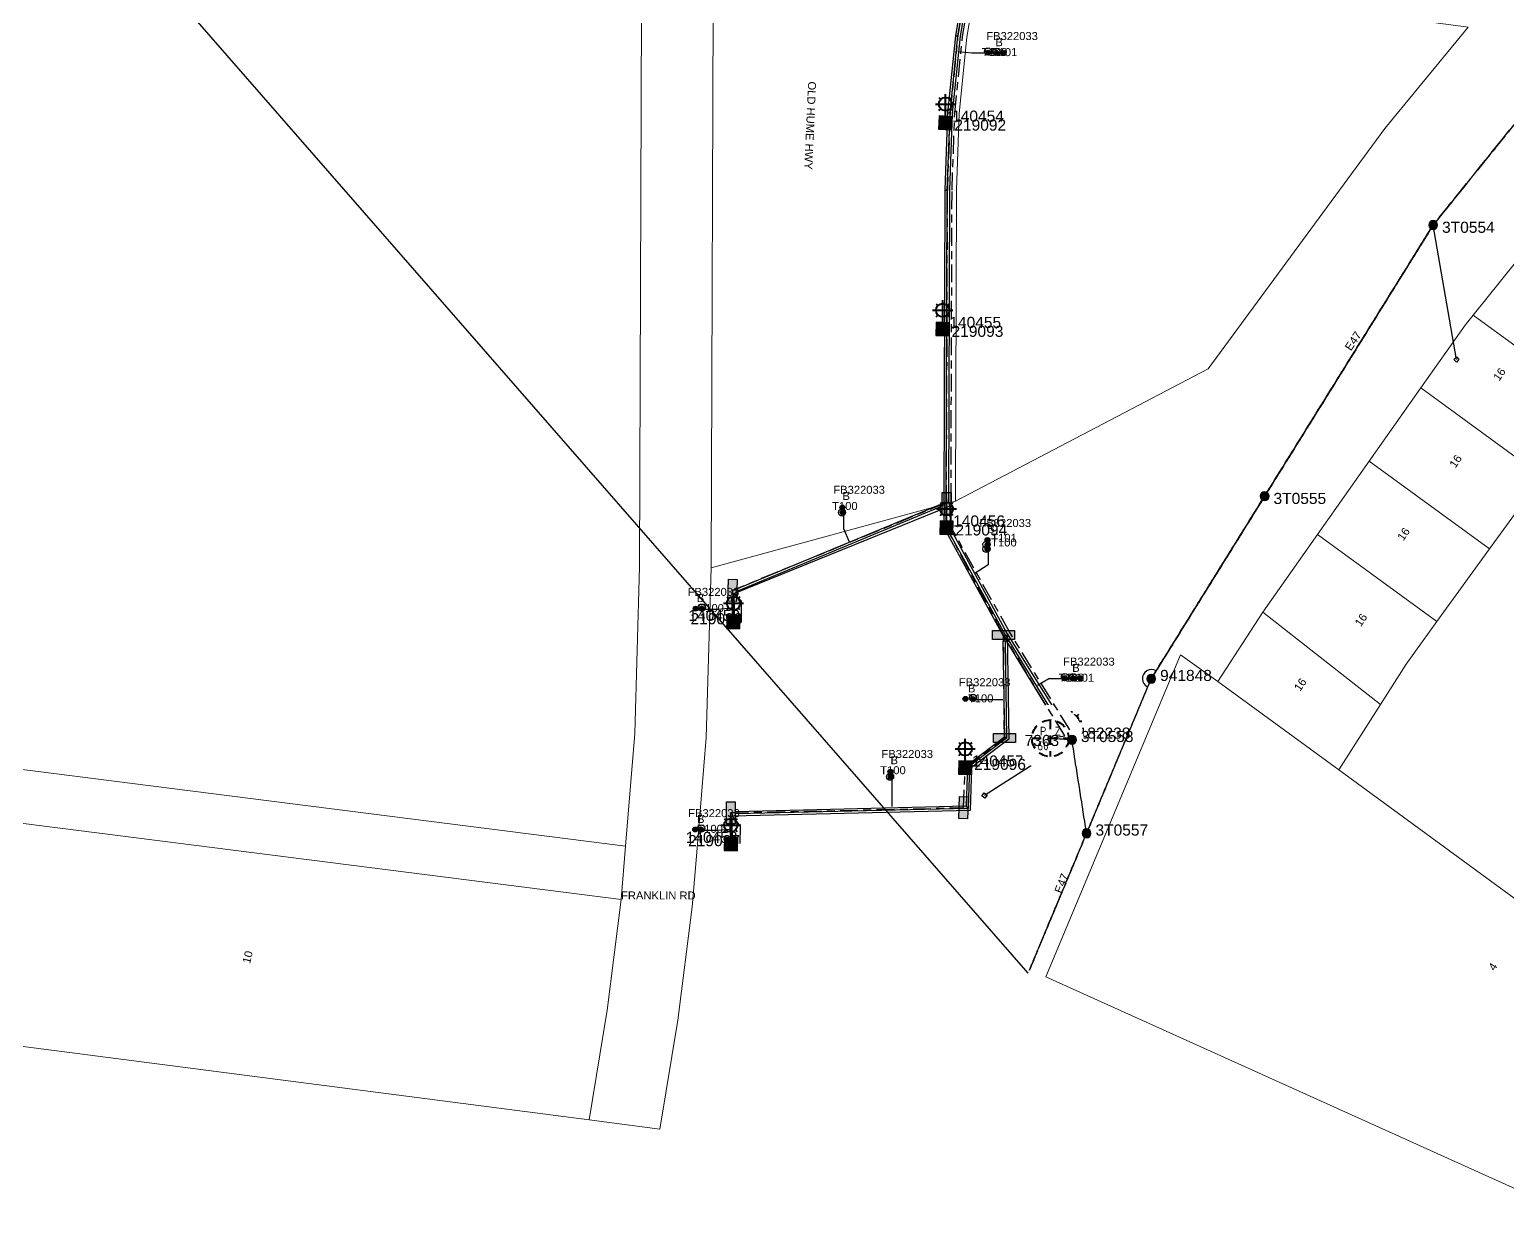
# Model space of a CAD drawing. Header units: metres. Extents: x 268894 to 271187, y 6187806 to 6189595.
# Drawn here: x 269388.3 to 269720.7, y 6188220.2 to 6188490.2 of the extents above; entities that cross this region are included whole.
import ezdxf
from ezdxf.enums import TextEntityAlignment as Align

# ---------------------------------------------------------------- set-up
doc = ezdxf.new("R2010")
doc.units = ezdxf.units.M
for name, pattern in [('Cable Exist OH', [1, 1, 0]), ('Cable Exist UG', [8.2, 4, -1.2, 1.8, -1.2]), ('Dash', [5, 3, -2])]:
    doc.linetypes.add(name, pattern=pattern)
doc.layers.get('0').update_dxf_attribs({"color": 6})
doc.layers.add('Cadastre Land Parcels_SP_EXT', color=9, linetype='Continuous', lineweight=5)
doc.layers.add('Cadastre Roads_SP_EXT', color=9, linetype='Continuous', lineweight=5)
for name, color, linetype in [('Duct_SP_EXT', 7, 'Continuous'), ('Equip_SL_EXT', 7, 'Continuous'), ('Equip_SP_SL_EXT', 7, 'Continuous'), ('Mains_HV_EXT', 7, 'Continuous'), ('Mains_LV_EXT', 7, 'Continuous'), ('Mains_SL_EXT', 7, 'Continuous'), ('Services_SP_EXT', 7, 'Continuous'), ('SupportsOH_SP_TR_HV_LV_SL_EXT', 7, 'Continuous'), ('SupportsUG_SP_LV_SL_EXT', 7, 'Continuous'), ('SupportsUG_SP_SL_EXT', 7, 'Continuous'), ('Trench_SP_EXT', 7, 'Continuous')]:
    doc.layers.add(name, color=color, linetype=linetype)
doc.styles.add('COLUMN_LABEL', font='arial.ttf')
doc.styles.add('iecARIAL', font='arial.ttf', dxfattribs={"height": 2})
doc.styles.add('IESYMBOL1', font='isocp.shx')
doc.styles.add('PIT_LABEL', font='arial.ttf')
doc.styles.add('POLE_LABEL', font='arial.ttf')
doc.styles.add('SLCP_LABEL', font='arial.ttf', dxfattribs={"height": 3.5})
doc.styles.get("Standard").update_dxf_attribs({"font": 'arial.ttf'})
doc.linetypes.add('Cable E UG', pattern='A,6,-0.5,["E",Standard,S=1.7,R=0,X=0.5,Y=-1],-2.9', length=9.4)

# ---------------------------------------------------------------- blocks, each defined once
blk = doc.blocks.new('COLUMN_EXT')
blk.add_hatch(color=256).paths.add_polyline_path([(-1.49, 1.48), (-1.49, -1.49), (1.48, -1.49), (1.48, 1.48)])
blk.add_lwpolyline([(-1.49, -1.49), (1.48, -1.49), (1.48, 1.48), (-1.49, 1.48)], close=True)
for tag, height, style, flags, p in [('STRUCTURE_PLANT_NUMBER', 0.2, 'POLE_LABEL', 9, (1.81, 0.03)), ('ASSET_NUM', 2.5, 'COLUMN_LABEL', 8, (2, 2)), ('STREET_CODE', 0.2, 'COLUMN_LABEL', 9, (1.81, -0.2))]:
    blk.add_attdef(tag, text='', height=height, dxfattribs=dict(style=style, flags=flags)).set_placement(p, align=Align.MIDDLE_LEFT)
at = {"flags": 1}
blk.add_attdef('Z', (1.81, -2.35), '', height=0.2, dxfattribs=at)
at = {"flags": 9}
for tag, p in [('COLUMN_TYPE', (1.81, -0.4)), ('OWNED_BY', (1.81, -0.6)), ('STATE', (1.81, -0.8)), ('USAGE', (1.81, -1)), ('STREETNAME', (1.81, -1.6)), ('SUBURB', (1.81, -1.8)), ('LEGEND', (1.81, -1.2)), ('LOCATION', (1.81, -1.4)), ('NOTES', (1.81, -2))]:
    blk.add_attdef(tag, text='', height=0.2, dxfattribs=at).set_placement(p, align=Align.MIDDLE_LEFT)
blk = doc.blocks.new('DUCT_EXT')
blk.add_circle((0, 0.8), 0.8)
at = {"flags": 1}
blk.add_attdef('Z', (0, 0), '', height=0.2, dxfattribs=at)
at = {"flags": 9}
for tag, p in [('DUCT_CODE', (0, 0)), ('XSECT_TYPE', (0, -0.2)), ('STATE', (0, -0.6)), ('FB_REFERENCE', (0, -0.4)), ('NOTES', (0, -0.8))]:
    blk.add_attdef(tag, text='', height=0.2, dxfattribs=at).set_placement(p, align=Align.MIDDLE_LEFT)
blk = doc.blocks.new('SL_LANTERN_EXT')
at = {"lineweight": 40}
for p, q in [((-2.25, 4.22), (2.25, 4.22)), ((-1.46, 5.68), (-1.06, 5.28)), ((0, 1.97), (0, 6.47)), ((1.46, 5.68), (1.06, 5.28)), ((-1.46, 2.76), (-1.06, 3.16)), ((0, 0), (0, 2.72)), ((1.46, 2.76), (1.06, 3.16))]:
    blk.add_line(p, q, dxfattribs=at)
blk.add_circle((0, 4.22), 1.5, dxfattribs=at)
at = {"style": 'iecARIAL', "flags": 8}
blk.add_attdef('ASSET_NUM', (1.5, 1.5), '', height=2.5, dxfattribs=at)
for tag, p, height, flags in [('OPERATING_VOLTAGE', (0.98, -1.65), 0.2, 9), ('ORIENTATION', (0.98, -1.85), 0.2, 9), ('OWNED_BY', (0.98, -2.05), 0.2, 9), ('STATE', (0.98, -2.25), 0.2, 9), ('CONSTRUCTED_VOLTAGE', (0.98, -0.65), 0.2, 9), ('CONTROL_TYPE', (0.98, -0.85), 0.2, 9), ('LANTERN_PURPOSE', (0.98, -1.05), 0.2, 9), ('LANTERN_TYPE', (0.98, -1.25), 0.2, 9), ('NO_PHASES', (0.98, -1.45), 0.2, 9), ('USAGE', (0.98, -2.45), 0.2, 9), ('CEXIST', (0.98, -2.65), 0.2, 9), ('CNEW', (0.98, -2.85), 0.2, 9), ('CNUMBER', (0.98, -3.05), 0.2, 9), ('CREMOVE', (0.98, -3.25), 0.2, 9), ('CREPLACE', (0.98, -3.45), 0.2, 9), ('LNUMBER', (2.18, -3.25), 2.5, 8), ('LKINGHEIGHT', (0.98, -3.65), 0.2, 9), ('LBRACKET', (0.98, -3.85), 0.2, 9), ('LBRACKETVOCAB', (0.98, -4.05), 0.2, 9), ('LCATEGORY', (0.98, -4.25), 0.2, 9), ('LCHARGE1', (0.98, -4.45), 0.2, 9), ('LCHARGE1PERCENT', (0.98, -4.65), 0.2, 9), ('LCHARGE2', (0.98, -4.85), 0.2, 9), ('LCHARGE2PERCENT', (0.98, -5.05), 0.2, 9), ('LCHARGE3', (0.98, -5.25), 0.2, 9), ('LCHARGE3PERCENT', (0.98, -5.45), 0.2, 9), ('LEXIST', (0.98, -5.65), 0.2, 9), ('LLAMP', (0.98, -5.85), 0.2, 9), ('LLAMPVOCAB', (0.98, -6.05), 0.2, 9), ('LMAST', (0.98, -6.25), 0.2, 9), ('LMASTVOCAB', (0.98, -6.45), 0.2, 9), ('LNEW', (0.98, -6.65), 0.2, 9), ('STREETNAME', (0.98, -9.25), 0.2, 9), ('SUBURB', (0.98, -9.45), 0.2, 1), ('LANTNUMBER', (0.98, -6.85), 0.2, 9), ('LOUTREACH', (0.98, -7.25), 0.2, 9), ('LOUTREACHVOCAB', (0.98, -7.45), 0.2, 9), ('LRATECODE', (0.98, -7.65), 0.2, 9), ('LREMOVE', (0.98, -7.85), 0.2, 9), ('LREPLACE', (0.98, -8.05), 0.2, 9), ('LTYPE', (0.98, -8.25), 0.2, 9), ('LTYPEVOCAB', (0.98, -8.45), 0.2, 9), ('LEGEND', (0.98, -8.65), 0.2, 9), ('LOCATION', (0.98, -8.85), 0.2, 9), ('NOTES', (0.98, -9.05), 0.2, 9)]:
    blk.add_attdef(tag, p, '', height=height, dxfattribs=dict(flags=flags))
blk = doc.blocks.new('CCP_EXT')
blk.add_wipeout([(0, 0.57), (0.57, 0), (0, -0.57), (-0.57, 0)])
blk.add_lwpolyline([(-0.57, 0), (0, 0.57), (0.57, 0), (0, -0.57), (-0.57, 0)])
at = {"flags": 1}
blk.add_attdef('Z', (0, 0), '', height=0.2, dxfattribs=at)
at = {"flags": 9}
for tag, p in [('CCP_TYPE', (0, 0)), ('CONSTRUCTED_VOLTAGE', (0, -0.2)), ('OPERATING_VOLTAGE', (0, -0.6)), ('ORIENTATION', (0, -0.8)), ('OWNED_BY', (0, -1)), ('STATE', (0, -1.8)), ('NO_PHASES', (0, -0.4)), ('USAGE', (0, -1.2)), ('LEGEND', (0, -1.4)), ('LIFE_SUPPORT', (0, -1.6)), ('NOTES', (0, -2))]:
    blk.add_attdef(tag, text='', height=0.2, dxfattribs=at).set_placement(p, align=Align.MIDDLE_LEFT)
blk = doc.blocks.new('POLE_EXT')
blk.add_hatch(color=256).paths.add_polyline_path([(-1, 0, 1), (1, 0, 1)])
blk.add_lwpolyline([(-1, 0, 1), (1, 0, 1)], format="xyb", close=True)
for tag, height, flags, p in [('pNumber', 2.5, 8, (-17.84, 2.07)), ('OWNED_BY', 0.2, 9, (1.35, -0.4)), ('SPECIAL_USE', 0.2, 9, (1.35, -0.8)), ('STATE', 0.2, 9, (1.35, -1)), ('cLV', 0.2, 9, (1.35, -1.4)), ('hDepth', 0.2, 9, (1.35, -1.6)), ('hDia', 0.2, 9, (1.35, -1.8)), ('cHV', 0.2, 9, (1.35, -2)), ('cLinedev', 0.2, 9, (1.35, -3.4)), ('PARENT', 0.2, 9, (1.35, -0.6)), ('USAGE', 0.2, 9, (1.35, -1.2)), ('LBRACKET', 0.2, 9, (1.35, -2.2)), ('LExisting', 0.2, 9, (1.35, -2.4)), ('LANTNUMBER', 0.2, 9, (1.35, -2.6)), ('LOther', 0.2, 9, (1.35, -2.8)), ('LRemove', 0.2, 9, (1.35, -3)), ('LEGEND', 0.2, 9, (1.35, -3.2)), ('pExisting', 0.2, 9, (1.35, -3.8)), ('pFooting', 0.2, 9, (1.35, -4.4)), ('pNew', 0.2, 9, (1.35, -4.6)), ('pRelocate', 0.2, 9, (1.35, -5)), ('pRemove', 0.2, 9, (1.35, -5.2)), ('pReplace', 0.2, 9, (1.35, -5.4)), ('pStay', 0.2, 9, (1.35, -5.6)), ('pType', 0.2, 9, (1.35, -5.8)), ('cspan', 0.2, 9, (1.35, -6)), ('STREETNAME', 0.2, 9, (1.35, -6.2)), ('SUBURB', 0.2, 9, (1.35, -6.4)), ('LOCATION', 0.2, 9, (1.35, -3.6)), ('PFNUMBER', 0.2, 9, (1.35, -4)), ('NEWPFNUMBER', 0.2, 9, (1.35, -4.2)), ('NOTES', 0.2, 9, (1.35, -6.6)), ('OPERATED_BY', 0.2, 9, (1.36, -7.01)), ('MAINTAINED_BY', 0.2, 9, (1.36, -6.81))]:
    blk.add_attdef(tag, text='', height=height, dxfattribs=dict(flags=flags)).set_placement(p, align=Align.MIDDLE_LEFT)
at = {"style": 'POLE_LABEL'}
for tag, height, flags, p in [('STRUCTURE_PLANT_NUMBER', 0.2, 9, (1.35, 0.03)), ('ASSET_NUM', 2.5, 8, (2, 2)), ('STREET_CODE', 0.2, 9, (1.35, -0.2))]:
    blk.add_attdef(tag, text='', height=height, dxfattribs=dict(at, flags=flags)).set_placement(p, align=Align.MIDDLE_LEFT)
at = {"flags": 1}
blk.add_attdef('Z', (1.35, -7.33), '', height=0.2, dxfattribs=at)
blk = doc.blocks.new('SL_STJ_EXT')
h = blk.add_hatch(color=256)
edge = h.paths.add_edge_path()
edge.add_ellipse((-0.59, 0.13), major_axis=(0.226, 0.226), ratio=1, start_angle=45, end_angle=135)
edge.add_line((-0.91, 0.13), (-0.91, -0.13))
edge.add_ellipse((-0.59, -0.13), major_axis=(0.226, 0.226), ratio=1, start_angle=135, end_angle=225)
edge.add_line((-0.59, -0.45), (0.59, -0.45))
edge.add_ellipse((0.59, -0.13), major_axis=(-0.226, 0.226), ratio=1, start_angle=135, end_angle=225)
edge.add_line((0.91, -0.13), (0.91, 0.13))
edge.add_ellipse((0.59, 0.13), major_axis=(-0.226, 0.226), ratio=1, start_angle=225, end_angle=315)
edge.add_line((0.59, 0.45), (-0.59, 0.45))
blk.add_lwpolyline([(-0.91, 0.13), (-0.91, -0.13, 0.414214), (-0.59, -0.45), (0.59, -0.45, 0.414214), (0.91, -0.13), (0.91, 0.13, 0.414214), (0.59, 0.45), (-0.59, 0.45, 0.414214)], format="xyb", close=True)
at = {"flags": 1}
blk.add_attdef('Z', (0, 0), '', height=0.2, dxfattribs=at)
at = {"flags": 9}
for tag, p in [('ORIENTATION', (0, 0)), ('USAGE', (0, -0.2)), ('LEGEND', (0, -0.4)), ('NOTES', (0, -0.6))]:
    blk.add_attdef(tag, text='', height=0.2, dxfattribs=at).set_placement(p, align=Align.MIDDLE_LEFT)
blk = doc.blocks.new('CABLE_LARGE_EXT')
h = blk.add_hatch(color=256)
edge = h.paths.add_edge_path()
edge.add_arc((0, 0.55), 0.55, 0, 360)
blk.add_circle((0, 0.55), 0.55)
at = {"flags": 1}
blk.add_attdef('Z', (0, 0), '', height=0.2, dxfattribs=at)
at = {"flags": 9}
for tag, p in [('COND_CODE', (0, 0)), ('STATE', (0, -0.4)), ('XSECT_SIZE', (0, -0.6)), ('FB_REFERENCE', (0, -0.2)), ('NOTES', (0, -0.8))]:
    blk.add_attdef(tag, text='', height=0.2, dxfattribs=at).set_placement(p, align=Align.MIDDLE_LEFT)
blk = doc.blocks.new('PIT_EXT')
blk.add_hatch(color=256).paths.add_polyline_path([(-2.47, 0.99), (2.47, 0.99), (2.47, -0.99), (-2.47, -0.99)])
at = {"lineweight": -3}
blk.add_lwpolyline([(-2.47, 0.99), (2.47, 0.99), (2.47, -0.99), (-2.47, -0.99)], close=True, dxfattribs=at)
at = {"flags": 1}
blk.add_attdef('Z', (0, 0), '', height=0.2, dxfattribs=at)
at = {"style": 'PIT_LABEL'}
for tag, height, flags, p in [('ASSET_NUM', 2.5, 8, (2, 2)), ('STREET_CODE', 0.2, 9, (0, -0.2))]:
    blk.add_attdef(tag, text='', height=height, dxfattribs=dict(at, flags=flags)).set_placement(p, align=Align.MIDDLE_LEFT)
at = {"flags": 9}
for tag, p in [('OWNED_BY', (0, -0.4)), ('STATE', (0, -0.6)), ('SUPPORT_TYPE', (0, -0.8)), ('USAGE', (0, -1)), ('LOCATION', (0, -1.2)), ('NOTES', (0, -1.4))]:
    blk.add_attdef(tag, text='', height=0.2, dxfattribs=at).set_placement(p, align=Align.MIDDLE_LEFT)
blk = doc.blocks.new('SLCP_ZELL_EXT')
blk.add_wipeout([(-0.24, 7.5), (-0.71, 7.47), (-1.17, 7.41), (-1.64, 7.32), (-2.09, 7.21), (-2.54, 7.06), (-2.98, 6.89), (-3.41, 6.69), (-3.82, 6.46), (-4.22, 6.21), (-4.6, 5.93), (-4.96, 5.63), (-5.31, 5.31), (-5.63, 4.96), (-5.93, 4.6), (-6.21, 4.22), (-6.46, 3.82), (-6.69, 3.41), (-6.89, 2.98), (-7.06, 2.54), (-7.21, 2.09), (-7.32, 1.64), (-7.41, 1.17), (-7.47, 0.71), (-7.5, 0.24), (-7.5, -0.24), (-7.47, -0.71), (-7.41, -1.17), (-7.32, -1.64), (-7.21, -2.09), (-7.06, -2.54), (-6.89, -2.98), (-6.69, -3.41), (-6.46, -3.82), (-6.21, -4.22), (-5.93, -4.6), (-5.63, -4.96), (-5.31, -5.31), (-4.96, -5.63), (-4.6, -5.93), (-4.22, -6.21), (-3.82, -6.46), (-3.41, -6.69), (-2.98, -6.89), (-2.54, -7.06), (-2.09, -7.21), (-1.64, -7.32), (-1.17, -7.41), (-0.71, -7.47), (-0.24, -7.5), (0.24, -7.5), (0.71, -7.47), (1.17, -7.41), (1.64, -7.32), (2.09, -7.21), (2.54, -7.06), (2.98, -6.89), (3.41, -6.69), (3.82, -6.46), (4.22, -6.21), (4.6, -5.93), (4.96, -5.63), (5.31, -5.31), (5.63, -4.96), (5.93, -4.6), (6.21, -4.22), (6.46, -3.82), (6.69, -3.41), (6.89, -2.98), (7.06, -2.54), (7.21, -2.09), (7.32, -1.64), (7.41, -1.17), (7.47, -0.71), (7.5, -0.24), (7.5, 0.24), (7.47, 0.71), (7.41, 1.17), (7.32, 1.64), (7.21, 2.09), (7.06, 2.54), (6.89, 2.98), (6.69, 3.41), (6.46, 3.82), (6.21, 4.22), (5.93, 4.6), (5.63, 4.96), (5.31, 5.31), (4.96, 5.63), (4.6, 5.93), (4.22, 6.21), (3.82, 6.46), (3.41, 6.69), (2.98, 6.89), (2.54, 7.06), (2.09, 7.21), (1.64, 7.32), (1.17, 7.41), (0.71, 7.47), (0.24, 7.5)])
at = {"linetype": 'Dash', "lineweight": 40, "ltscale": 0.7}
for p, q in [((0, 4.11), (0, -4.11)), ((-4.11, 0), (4.11, 0))]:
    blk.add_line(p, q, dxfattribs=at)
blk.add_circle((0, 0), 4.11, dxfattribs=at)
at = {"lineweight": 40, "style": 'IESYMBOL1'}
for s, p in [('P', (-1.6, 0)), ('Z', (1.7, 0)), ('60', (-1.61, -3.31))]:
    blk.add_text(s, height=2, dxfattribs=at).set_placement(p, align=Align.BOTTOM_CENTER)
at = {"flags": 1}
blk.add_attdef('Z', (0, 0), '', height=0.2, dxfattribs=at)
at = {"style": 'SLCP_LABEL'}
for tag, height, flags, p in [('ASSET_NUM', 2.5, 8, (2, 2)), ('STREET_CODE', 0.2, 9, (0, -0.2))]:
    blk.add_attdef(tag, text='', height=height, dxfattribs=dict(at, flags=flags)).set_placement(p, align=Align.MIDDLE_LEFT)
at = {"flags": 9}
for tag, p in [('CONSTRUCTED_VOLTAGE', (0, -0.4)), ('CONTROL_TYPE', (0, -0.6)), ('OPERATING_VOLTAGE', (0, -1)), ('ORIENTATION', (0, -1.2)), ('OWNED_BY', (0, -1.4)), ('STATE', (0, -2)), ('NO_PHASES', (0, -0.8)), ('USAGE', (0, -1.6)), ('LOCATION', (0, -1.8)), ('NOTES', (0, -2.2))]:
    blk.add_attdef(tag, text='', height=0.2, dxfattribs=at).set_placement(p, align=Align.MIDDLE_LEFT)

msp = doc.modelspace()

# ---------------------------------------------------------------- linework, layer by layer
at = {"layer": 'Cadastre Land Parcels_SP_EXT', "linetype": 'Continuous'}
for points in [[(269524.43, 6188331.97), (269525.54, 6188369.43), (269526.01, 6188515.73), (269286.7, 6188547.93), (269156.93, 6188499.79), (269083.8, 6188474.03), (269069.9, 6188364.06), (269522.35, 6188306.59), (269524.43, 6188331.97)], [(269653.37, 6188413.94), (269693.13, 6188467.99), (269711.88, 6188490.73), (269602.01, 6188505.51), (269599.15, 6188488.49), (269597.41, 6188471.32), (269596.79, 6188454.07), (269596.57, 6188384.2), (269653.37, 6188413.94)], [(269752.17, 6188422.36), (269725.62, 6188441.67), (269712.97, 6188425.97), (269740.35, 6188406.05), (269752.17, 6188422.36)], [(269740.35, 6188406.05), (269712.97, 6188425.97), (269711.18, 6188423.75), (269701.22, 6188409.62), (269728.52, 6188389.74), (269740.35, 6188406.05)], [(269728.52, 6188389.74), (269701.22, 6188409.62), (269689.63, 6188393.17), (269716.69, 6188373.43), (269728.52, 6188389.74)], [(269716.69, 6188373.43), (269689.63, 6188393.17), (269678.03, 6188376.71), (269704.87, 6188357.12), (269716.69, 6188373.43)], [(269697.9, 6188347.52), (269704.87, 6188357.12), (269678.03, 6188376.71), (269665.73, 6188359.25), (269692.13, 6188338.43), (269697.9, 6188347.52)], [(269069.9, 6188364.06), (269067.84, 6188347.79), (269058.09, 6188270.65), (269330.4, 6188235.66), (269323.77, 6188269.77), (269311.96, 6188321.21), (269521.36, 6188294.62), (269522.35, 6188306.59), (269069.9, 6188364.06)], [(269692.13, 6188338.43), (269665.73, 6188359.25), (269655.61, 6188343.64), (269682.81, 6188323.75), (269692.13, 6188338.43)], [(269812.66, 6188228.79), (269808.06, 6188232.12), (269682.81, 6188323.75), (269655.61, 6188343.64), (269647.18, 6188349.65), (269616.89, 6188277.22), (269801.43, 6188193.94), (269812.66, 6188228.79)], [(269518.22, 6188269.77), (269521.36, 6188294.62), (269311.96, 6188321.21), (269323.77, 6188269.77), (269514.21, 6188245.06), (269518.22, 6188269.77)]]:
    msp.add_lwpolyline(points, close=True, dxfattribs=at)
msp.add_lwpolyline([(269728.52, 6188389.74), (269716.69, 6188373.43), (269704.87, 6188357.12), (269697.9, 6188347.52), (269692.13, 6188338.43), (269682.81, 6188323.75), (269808.06, 6188232.12)], dxfattribs=at)
at = {"layer": 'Cadastre Roads_SP_EXT', "linetype": 'Continuous'}
msp.add_lwpolyline([(269521.36, 6188294.62), (269518.22, 6188269.77), (269514.21, 6188245.06), (269530.09, 6188242.99), (269534.16, 6188267.47), (269537.38, 6188292.95), (269538.4, 6188305.27), (269540.52, 6188331.07), (269541.64, 6188369.16), (269542.12, 6188515.68), (269542.35, 6188589.01), (269544.18, 6188642.28), (269547.14, 6188728.74), (269491.94, 6188736.58), (269458.46, 6188611.65), (269526.21, 6188578.92), (269526.01, 6188515.73), (269525.54, 6188369.43), (269524.43, 6188331.97), (269522.35, 6188306.59), (269521.36, 6188294.62)], close=True, dxfattribs=at)
at = {"layer": 'Duct_SP_EXT'}
for p, q in [((269596.63, 6188488.82), (269599.52, 6188506.06)), ((269597.11, 6188488.76), (269599.99, 6188505.95)), ((269594.88, 6188471.49), (269596.63, 6188488.82)), ((269595.36, 6188471.46), (269597.11, 6188488.76)), ((269596.63, 6188488.82), (269596.87, 6188488.79)), ((269597.11, 6188488.76), (269596.87, 6188488.79)), ((269594.25, 6188454.12), (269594.88, 6188471.49)), ((269594.73, 6188454.11), (269595.36, 6188471.46)), ((269594.88, 6188471.49), (269595.12, 6188471.47)), ((269595.36, 6188471.46), (269595.12, 6188471.47)), ((269594.03, 6188383.64), (269594.25, 6188454.12)), ((269594.25, 6188454.12), (269594.49, 6188454.11)), ((269594.73, 6188454.11), (269594.49, 6188454.11)), ((269594.51, 6188383.64), (269594.73, 6188454.11)), ((269593.57, 6188383.6), (269547.34, 6188364.36)), ((269593.76, 6188383.15), (269547.53, 6188363.91)), ((269593.57, 6188383.6), (269593.66, 6188383.37)), ((269593.76, 6188383.15), (269593.66, 6188383.37)), ((269594.03, 6188383.65), (269593.96, 6188378.22)), ((269594.03, 6188383.65), (269594.27, 6188383.64)), ((269594.03, 6188383.64), (269594.27, 6188383.64)), ((269594.51, 6188383.64), (269594.27, 6188383.64)), ((269594.51, 6188383.64), (269594.27, 6188383.64)), ((269594.51, 6188383.64), (269594.44, 6188378.34)), ((269593.96, 6188378.22), (269594.2, 6188378.28)), ((269593.96, 6188378.22), (269607.32, 6188353.86)), ((269594.44, 6188378.34), (269594.2, 6188378.28)), ((269594.44, 6188378.34), (269607.74, 6188354.1)), ((269547.34, 6188364.36), (269547.43, 6188364.14)), ((269546.23, 6188362.61), (269546.47, 6188362.62)), ((269546.23, 6188362.61), (269546.4, 6188356.98)), ((269546.71, 6188362.63), (269546.47, 6188362.62)), ((269546.71, 6188362.63), (269546.88, 6188357)), ((269547.53, 6188363.91), (269547.43, 6188364.14)), ((269546.4, 6188356.98), (269546.64, 6188356.99)), ((269546.88, 6188357), (269546.64, 6188356.99)), ((269607.23, 6188352.72), (269607.47, 6188352.73)), ((269607.23, 6188352.72), (269607.56, 6188331.15)), ((269607.32, 6188353.86), (269607.53, 6188353.98)), ((269607.32, 6188353.86), (269620.8, 6188331.8)), ((269607.71, 6188352.73), (269607.47, 6188352.73)), ((269607.74, 6188354.1), (269607.53, 6188353.98)), ((269607.71, 6188352.73), (269608.05, 6188330.91)), ((269607.74, 6188354.1), (269621.21, 6188332.05)), ((269607.56, 6188331.15), (269599.24, 6188324.81)), ((269608.05, 6188330.91), (269599.71, 6188324.56)), ((269607.56, 6188331.15), (269607.81, 6188331.03)), ((269608.05, 6188330.91), (269607.81, 6188331.03)), ((269620.8, 6188331.8), (269621, 6188331.92)), ((269621.21, 6188332.05), (269621, 6188331.92)), ((269599.24, 6188324.81), (269598.94, 6188315.57)), ((269599.24, 6188324.81), (269599.48, 6188324.68)), ((269599.71, 6188324.56), (269599.4, 6188315.1)), ((269599.71, 6188324.56), (269599.48, 6188324.68)), ((269598.94, 6188315.57), (269547.13, 6188314.34)), ((269547.13, 6188314.34), (269547.14, 6188314.1)), ((269599.4, 6188315.1), (269547.14, 6188313.86)), ((269598.94, 6188315.57), (269599.17, 6188315.34)), ((269599.4, 6188315.1), (269599.17, 6188315.34)), ((269545.81, 6188312.82), (269546.05, 6188312.82)), ((269545.81, 6188312.82), (269545.87, 6188307.09)), ((269546.29, 6188312.83), (269546.05, 6188312.82)), ((269546.29, 6188312.83), (269546.35, 6188307.1)), ((269547.14, 6188313.86), (269547.14, 6188314.1)), ((269545.87, 6188307.09), (269546.11, 6188307.09)), ((269546.35, 6188307.1), (269546.11, 6188307.09))]:
    msp.add_line(p, q, dxfattribs=at)
for points in [[(269603.34, 6188484.87), (269600.31, 6188484.87), (269597.2, 6188485.17)], [(269571.42, 6188381.06), (269571.42, 6188378.02), (269572.69, 6188375.04)], [(269603.92, 6188372.87), (269603.92, 6188369.83), (269600.79, 6188367.85)], [(269540.19, 6188359.91), (269543.18, 6188359.91), (269546.12, 6188360.21)], [(269620.62, 6188344.23), (269617.59, 6188344.23), (269615.04, 6188342.71)], [(269601.19, 6188339.61), (269604.17, 6188339.61), (269607.19, 6188339.58)], [(269582.24, 6188321.67), (269582.24, 6188318.63), (269582.25, 6188315.5)], [(269540.06, 6188310.24), (269543.05, 6188310.24), (269545.72, 6188310.45)]]:
    msp.add_lwpolyline(points, dxfattribs=at)
at = {"layer": 'Mains_HV_EXT', "linetype": 'Cable E UG'}
for points in [[(269595.33, 6188383.03), (269546.85, 6188363.45), (269548.37, 6188361.8), (269548.34, 6188356.99)], [(269595.33, 6188383.03), (269595.36, 6188378.07), (269608.2, 6188354.38)], [(269608.2, 6188354.38), (269621.59, 6188332.89)]]:
    msp.add_lwpolyline(points, dxfattribs=at)
at = {"layer": 'Mains_HV_EXT', "linetype": 'Continuous'}
msp.add_lwpolyline([(269641.68, 6188346, 1.067334), (269639.79, 6188342.45)], format="xyb", dxfattribs=at)
at = {"layer": 'Mains_LV_EXT', "linetype": 'Cable Exist OH'}
for points in [[(269704.01, 6188446.25), (269737.35, 6188487.63)], [(269613.2, 6188278.76), (269626.05, 6188309.49)]]:
    msp.add_lwpolyline(points, dxfattribs=at)
at = {"layer": 'Mains_SL_EXT', "linetype": 'Cable Exist UG'}
for points in [[(269594.31, 6188469.23), (269595.39, 6188470.64), (269595.39, 6188470.64), (269595.42, 6188471.45), (269597.13, 6188488.41), (269600.05, 6188505.94), (269601.73, 6188512.01), (269601.15, 6188513.68)], [(269593.69, 6188422.86), (269594.7, 6188424.27), (269594.7, 6188424.27), (269594.77, 6188452.98), (269595.29, 6188467.87), (269594.31, 6188469.23)], [(269594.53, 6188383.8), (269594.69, 6188421.47), (269593.69, 6188422.86)], [(269594.53, 6188383.8), (269546.43, 6188364.11), (269546.64, 6188356.99)], [(269594.55, 6188378.21), (269594.53, 6188383.8)], [(269607.39, 6188354.09), (269594.55, 6188378.21)], [(269598.77, 6188324.26), (269607.59, 6188330.93), (269607.39, 6188354.09)], [(269546.08, 6188307.1), (269546.04, 6188314.1), (269598.39, 6188315.27), (269598.77, 6188324.26)]]:
    msp.add_lwpolyline(points, dxfattribs=at)
at = {"layer": 'Trench_SP_EXT', "linetype": 'Cable Exist UG'}
for points in [[(269593.62, 6188383.4), (269594.57, 6188383.77)], [(269547.45, 6188364.18), (269546.43, 6188364.11), (269546.47, 6188362.62)], [(269607.42, 6188352.67), (269607.42, 6188353.85)], [(269547.22, 6188314.15), (269546.04, 6188314.1), (269546.05, 6188312.82)]]:
    msp.add_lwpolyline(points, dxfattribs=at)
msp.add_lwpolyline([(269620.96, 6188331.92, 0.187728), (269622.46, 6188330.7)], format="xyb", dxfattribs=at)

# ---------------------------------------------------------------- block references
at = {"layer": 'Duct_SP_EXT'}
for name, p in [('DUCT_EXT', (269603.89, 6188484.46)), ('CABLE_LARGE_EXT', (269603.89, 6188484.46)), ('DUCT_EXT', (269605.77, 6188484.42)), ('CABLE_LARGE_EXT', (269605.77, 6188484.42)), ('CABLE_LARGE_EXT', (269607.3, 6188484.45)), ('DUCT_EXT', (269539.52, 6188359.45)), ('CABLE_LARGE_EXT', (269538.12, 6188359.46)), ('CABLE_LARGE_EXT', (269539.52, 6188359.45)), ('DUCT_EXT', (269621.18, 6188343.81)), ('CABLE_LARGE_EXT', (269621.18, 6188343.81)), ('DUCT_EXT', (269623.05, 6188343.78)), ('CABLE_LARGE_EXT', (269623.05, 6188343.78)), ('CABLE_LARGE_EXT', (269624.59, 6188343.81)), ('CABLE_LARGE_EXT', (269598.81, 6188339.19)), ('DUCT_EXT', (269600.52, 6188339.15)), ('CABLE_LARGE_EXT', (269600.52, 6188339.15)), ('DUCT_EXT', (269539.39, 6188309.78)), ('CABLE_LARGE_EXT', (269538.04, 6188309.81)), ('CABLE_LARGE_EXT', (269539.39, 6188309.78))]:
    msp.add_blockref(name, p, dxfattribs=at)
at = {"layer": 'Duct_SP_EXT', "rotation": 90}
for name, p in [('DUCT_EXT', (269571.85, 6188381.61)), ('CABLE_LARGE_EXT', (269571.67, 6188382.77)), ('CABLE_LARGE_EXT', (269571.73, 6188381.61)), ('DUCT_EXT', (269604.34, 6188373.42)), ('DUCT_EXT', (269604.36, 6188374.42)), ('CABLE_LARGE_EXT', (269604.33, 6188375.43)), ('CABLE_LARGE_EXT', (269604.36, 6188374.42)), ('CABLE_LARGE_EXT', (269604.34, 6188373.42)), ('DUCT_EXT', (269582.66, 6188322.22)), ('CABLE_LARGE_EXT', (269582.49, 6188323.37)), ('CABLE_LARGE_EXT', (269582.55, 6188322.22))]:
    msp.add_blockref(name, p, dxfattribs=at)
at = {"layer": 'Equip_SL_EXT'}
msp.add_blockref('SL_STJ_EXT', (269622.29, 6188332.74), dxfattribs=at)
at = {"layer": 'Equip_SP_SL_EXT'}
ref = msp.add_blockref('SL_LANTERN_EXT', (269594.31, 6188469.23), dxfattribs=at)
ref.add_attrib('ASSET_NUM', '140454', dxfattribs={"layer": '0', "height": 2.5, "style": 'iecARIAL'}).set_placement((269595.81, 6188470.73), align=Align.MIDDLE_LEFT)
ref = msp.add_blockref('SL_LANTERN_EXT', (269593.69, 6188422.86), dxfattribs=at)
ref.add_attrib('ASSET_NUM', '140455', dxfattribs={"layer": '0', "height": 2.5, "style": 'iecARIAL'}).set_placement((269595.19, 6188424.36), align=Align.MIDDLE_LEFT)
ref = msp.add_blockref('SL_LANTERN_EXT', (269594.55, 6188378.21), dxfattribs=at)
ref.add_attrib('ASSET_NUM', '140456', dxfattribs={"layer": '0', "height": 2.5, "style": 'iecARIAL'}).set_placement((269596.05, 6188379.71), align=Align.MIDDLE_LEFT)
ref = msp.add_blockref('SL_LANTERN_EXT', (269546.64, 6188356.99), dxfattribs=at)
ref.add_attrib('ASSET_NUM', '140459', dxfattribs={"layer": '0', "height": 2.5, "style": 'iecARIAL'}).set_placement((269548.14, 6188358.49), align=Align.MIDDLE_RIGHT)
ref = msp.add_blockref('SL_LANTERN_EXT', (269622.77, 6188330.52), dxfattribs=at)
ref.add_attrib('ASSET_NUM', '182238', dxfattribs={"layer": '0', "height": 2.5, "style": 'iecARIAL'}).set_placement((269624.27, 6188332.02), align=Align.MIDDLE_LEFT)
ref = msp.add_blockref('SL_LANTERN_EXT', (269598.77, 6188324.26), dxfattribs=at)
ref.add_attrib('ASSET_NUM', '140457', dxfattribs={"layer": '0', "height": 2.5, "style": 'iecARIAL'}).set_placement((269600.27, 6188325.76), align=Align.MIDDLE_LEFT)
ref = msp.add_blockref('SL_LANTERN_EXT', (269546.04, 6188307.09), dxfattribs=at)
ref.add_attrib('ASSET_NUM', '140458', dxfattribs={"layer": '0', "height": 2.5, "style": 'iecARIAL'}).set_placement((269547.54, 6188308.59), align=Align.MIDDLE_RIGHT)
at = {"layer": 'Services_SP_EXT', "rotation": 187.3555386600442}
msp.add_blockref('CCP_EXT', (269603.1, 6188318), dxfattribs=at)
at = {"layer": 'SupportsOH_SP_TR_HV_LV_SL_EXT'}
ref = msp.add_blockref('POLE_EXT', (269704.01, 6188446.25), dxfattribs=at)
ref.add_attrib('ASSET_NUM', '3T0554', dxfattribs={"layer": '0', "height": 2.5, "style": 'POLE_LABEL'}).set_placement((269706.01, 6188447), align=Align.TOP_LEFT)
ref = msp.add_blockref('POLE_EXT', (269666.1, 6188385.29), dxfattribs=at)
ref.add_attrib('ASSET_NUM', '3T0555', dxfattribs={"layer": '0', "height": 2.5, "style": 'POLE_LABEL'}).set_placement((269668.1, 6188386.04), align=Align.TOP_LEFT)
ref = msp.add_blockref('POLE_EXT', (269640.59, 6188344.24), dxfattribs=at)
ref.add_attrib('ASSET_NUM', '941848', dxfattribs={"layer": '0', "height": 2.5, "style": 'POLE_LABEL'}).set_placement((269642.59, 6188344.99), align=Align.MIDDLE_LEFT)
ref = msp.add_blockref('POLE_EXT', (269626.05, 6188309.49), dxfattribs=at)
ref.add_attrib('ASSET_NUM', '3T0557', dxfattribs={"layer": '0', "height": 2.5, "style": 'POLE_LABEL'}).set_placement((269628.06, 6188310.24), align=Align.MIDDLE_LEFT)
at = {"layer": 'SupportsUG_SP_LV_SL_EXT'}
ref = msp.add_blockref('COLUMN_EXT', (269594.31, 6188469.23), dxfattribs=dict(at, rotation=86.34574011753779))
ref.add_attrib('ASSET_NUM', '219092', dxfattribs={"layer": '0', "height": 2.5, "style": 'COLUMN_LABEL'}).set_placement((269596.31, 6188469.98), align=Align.TOP_LEFT)
ref = msp.add_blockref('COLUMN_EXT', (269593.69, 6188422.86), dxfattribs=dict(at, rotation=88.43958255632302))
ref.add_attrib('ASSET_NUM', '219093', dxfattribs={"layer": '0', "height": 2.5, "style": 'COLUMN_LABEL'}).set_placement((269595.69, 6188423.61), align=Align.TOP_LEFT)
ref = msp.add_blockref('COLUMN_EXT', (269594.55, 6188378.21), dxfattribs=dict(at, rotation=88.43958255632302))
ref.add_attrib('ASSET_NUM', '219094', dxfattribs={"layer": '0', "height": 2.5, "style": 'COLUMN_LABEL'}).set_placement((269596.55, 6188378.96), align=Align.TOP_LEFT)
ref = msp.add_blockref('COLUMN_EXT', (269546.64, 6188356.99), dxfattribs=dict(at, rotation=268.324165374422))
ref.add_attrib('ASSET_NUM', '219098', dxfattribs={"layer": '0', "height": 2.5, "style": 'COLUMN_LABEL'}).set_placement((269548.64, 6188357.74), align=Align.MIDDLE_RIGHT)
ref = msp.add_blockref('COLUMN_EXT', (269598.77, 6188324.26), dxfattribs=dict(at, rotation=88.4395825600312))
ref.add_attrib('ASSET_NUM', '219096', dxfattribs={"layer": '0', "height": 2.5, "style": 'COLUMN_LABEL'}).set_placement((269600.77, 6188325.01), align=Align.MIDDLE_LEFT)
ref = msp.add_blockref('COLUMN_EXT', (269546.08, 6188307.1), dxfattribs=dict(at, rotation=268.3241653898334))
ref.add_attrib('ASSET_NUM', '219097', dxfattribs={"layer": '0', "height": 2.5, "style": 'COLUMN_LABEL'}).set_placement((269548.08, 6188307.85), align=Align.MIDDLE_RIGHT)
at = {"layer": 'SupportsUG_SP_SL_EXT'}
for p, rotation in [((269594.56, 6188383.68), 89.67203823724057), ((269546.43, 6188364.11), 88.49256422718732), ((269598.39, 6188315.27), 87.67238457675731), ((269546.04, 6188314.1), 270.3179557759274)]:
    msp.add_blockref('PIT_EXT', p, dxfattribs=dict(at, rotation=rotation))
for p in [(269607.39, 6188354.09), (269607.59, 6188330.93)]:
    msp.add_blockref('PIT_EXT', p, dxfattribs=at)

# ---------------------------------------------------------------- texts
at = {"layer": 'Cadastre Land Parcels_SP_EXT'}
for s, rotation, p in [('16', 55.6206, (269718.85, 6188411.03)), ('16', 56.0012, (269709.02, 6188391.49)), ('16', 55.6048, (269697.3, 6188375.11)), ('16', 55.7726, (269687.73, 6188355.81)), ('16', 55.7018, (269674.07, 6188341.27)), ('10', 76.0378, (269437.9, 6188280.09)), ('4', 57.2698, (269717.81, 6188278.44))]:
    msp.add_text(s, height=1.8, rotation=rotation, dxfattribs=at).set_placement(p)
at = {"layer": 'Cadastre Roads_SP_EXT'}
msp.add_text('OLD HUME HWY', height=1.8, rotation=267.4682, dxfattribs=at).set_placement((269563.44, 6188478.56))
msp.add_text('FRANKLIN RD', height=1.8, dxfattribs=at).set_placement((269521.36, 6188294.62))
at = {"layer": 'Duct_SP_EXT'}
for s, p in [('FB322033', (269603.5, 6188487.84)), ('B', (269605.54, 6188486.45)), ('T100', (269602.5, 6188484.25)), ('T101', (269604.74, 6188484.22)), ('FB322033', (269569.1, 6188385.83)), ('B', (269571.15, 6188384.43)), ('T100', (269568.83, 6188382.19)), ('FB322033', (269601.97, 6188378.36)), ('B', (269603.75, 6188377.07)), ('T100', (269604.6, 6188373.99)), ('T101', (269604.62, 6188375.03)), ('FB322033', (269536.33, 6188362.88)), ('B', (269538.38, 6188361.48)), ('T100', (269538.75, 6188359.25)), ('FB322033', (269620.78, 6188347.2)), ('B', (269622.83, 6188345.8)), ('FB322033', (269597.33, 6188342.57)), ('T100', (269619.78, 6188343.6)), ('T101', (269622.02, 6188343.58)), ('B', (269599.38, 6188341.17)), ('T100', (269599.38, 6188338.94)), ('FB322033', (269579.92, 6188326.44)), ('T100', (269579.65, 6188322.79)), ('B', (269581.97, 6188325.04)), ('FB322033', (269536.45, 6188313.13)), ('T100', (269538.52, 6188309.61)), ('B', (269538.45, 6188311.81))]:
    msp.add_text(s, height=1.8, dxfattribs=at).set_placement(p)
at = {"layer": 'Mains_LV_EXT'}
for rotation, p in [(55.9837, (269685.5, 6188417.83)), (68.2546, (269620.42, 6188295.84))]:
    msp.add_text('E47', height=1.8, rotation=rotation, dxfattribs=at).set_placement(p)

# ---------------------------------------------------------------- next in the draw order: linework, layer by layer
at = {"layer": 'Mains_HV_EXT', "linetype": 'Cable E UG'}
msp.add_lwpolyline([(269608.2, 6188354.38), (269608.56, 6188330.66), (269600.21, 6188324.3), (269599.89, 6188314.61), (269546.32, 6188313.34), (269548.15, 6188311.11), (269548.07, 6188307.22)], dxfattribs=at)
at = {"layer": 'Services_SP_EXT'}
for points in [[(269279.76, 6188659.54), (269612.82, 6188278.06)], [(269622.77, 6188330.52), (269603.1, 6188318)]]:
    msp.add_lwpolyline(points, dxfattribs=at)

# ---------------------------------------------------------------- next in the draw order: block references
msp.add_blockref('CCP_EXT', (269709.24, 6188416.03), dxfattribs=at)

# ---------------------------------------------------------------- next in the draw order: linework, layer by layer
at = {"layer": 'Cadastre Roads_SP_EXT', "linetype": 'Continuous'}
msp.add_lwpolyline([(269541.64, 6188369.16), (269542.12, 6188515.68), (269542.35, 6188589.01), (269544.18, 6188642.28), (269575.08, 6188651.01), (269746.28, 6188699.4), (269698.26, 6188661.74), (269670.5, 6188636.61), (269646.56, 6188607.81), (269626.92, 6188575.93), (269611.97, 6188541.6), (269602.01, 6188505.51), (269599.15, 6188488.49), (269597.41, 6188471.32), (269596.79, 6188454.07), (269596.57, 6188384.2), (269541.64, 6188369.16)], close=True, dxfattribs=at)
at = {"layer": 'Mains_HV_EXT', "linetype": 'Cable E UG'}
msp.add_lwpolyline([(269595.33, 6188383.03), (269595.07, 6188384.2), (269595.07, 6188384.2), (269595.29, 6188454.1), (269595.92, 6188471.42), (269597.67, 6188488.69), (269600.54, 6188505.83), (269610.56, 6188542.1), (269625.59, 6188576.63), (269645.34, 6188608.69), (269669.42, 6188637.65), (269697.3, 6188662.89), (269711.3, 6188673.87)], dxfattribs=at)
at = {"layer": 'Mains_HV_EXT', "linetype": 'Cable Exist OH'}
msp.add_lwpolyline([(269766.97, 6188524.22), (269766.92, 6188524.16), (269737.35, 6188487.63), (269704.01, 6188446.25), (269640.45, 6188344.03)], dxfattribs=at)
at = {"layer": 'Services_SP_EXT'}
msp.add_lwpolyline([(269709.24, 6188416.03), (269704.01, 6188446.25)], dxfattribs=at)

# ---------------------------------------------------------------- next in the draw order: block references
at = {"layer": 'Equip_SL_EXT'}
ref = msp.add_blockref('SLCP_ZELL_EXT', (269617.88, 6188330.87), dxfattribs=at)
ref.add_attrib('ASSET_NUM', '7363', dxfattribs={"layer": '0', "height": 2.5, "style": 'SLCP_LABEL'}).set_placement((269619.88, 6188331.62), align=Align.TOP_RIGHT)

# ---------------------------------------------------------------- next in the draw order: linework, layer by layer
at = {"layer": 'Mains_HV_EXT', "linetype": 'Cable Exist OH'}
msp.add_lwpolyline([(269640.45, 6188344.03), (269626.05, 6188309.49), (269613.2, 6188278.76)], dxfattribs=at)
at = {"layer": 'Mains_LV_EXT', "linetype": 'Cable Exist OH'}
for points in [[(269626.05, 6188309.49), (269640.59, 6188344.24), (269666.1, 6188385.29), (269704.01, 6188446.25)], [(269622.77, 6188330.52), (269617.88, 6188330.87)], [(269626.05, 6188309.49), (269622.77, 6188330.52)]]:
    msp.add_lwpolyline(points, dxfattribs=at)
at = {"layer": 'Mains_SL_EXT', "linetype": 'Cable Exist UG'}
for points in [[(269622.29, 6188332.74), (269608.7, 6188354.82), (269595.61, 6188378.27), (269595.57, 6188384.2), (269595.57, 6188384.2), (269595.79, 6188454.09), (269596.42, 6188471.38), (269598.16, 6188488.62), (269601.03, 6188505.72), (269611.03, 6188541.94), (269626.04, 6188576.4), (269645.75, 6188608.4), (269669.78, 6188637.3), (269697.62, 6188662.5), (269745.67, 6188700.18)], [(269617.88, 6188330.87), (269621.16, 6188331.41), (269607.39, 6188354.09)]]:
    msp.add_lwpolyline(points, dxfattribs=at)
at = {"layer": 'Mains_SL_EXT', "linetype": 'Cable Exist OH'}
msp.add_lwpolyline([(269617.88, 6188330.87), (269622.77, 6188330.52)], dxfattribs=at)

# ---------------------------------------------------------------- next in the draw order: block references
at = {"layer": 'SupportsOH_SP_TR_HV_LV_SL_EXT'}
ref = msp.add_blockref('POLE_EXT', (269622.77, 6188330.52), dxfattribs=at)
ref.add_attrib('ASSET_NUM', '3T0558', dxfattribs={"layer": '0', "height": 2.5, "style": 'POLE_LABEL'}).set_placement((269624.77, 6188331.27), align=Align.MIDDLE_LEFT)

doc.saveas('drawing.dxf')
